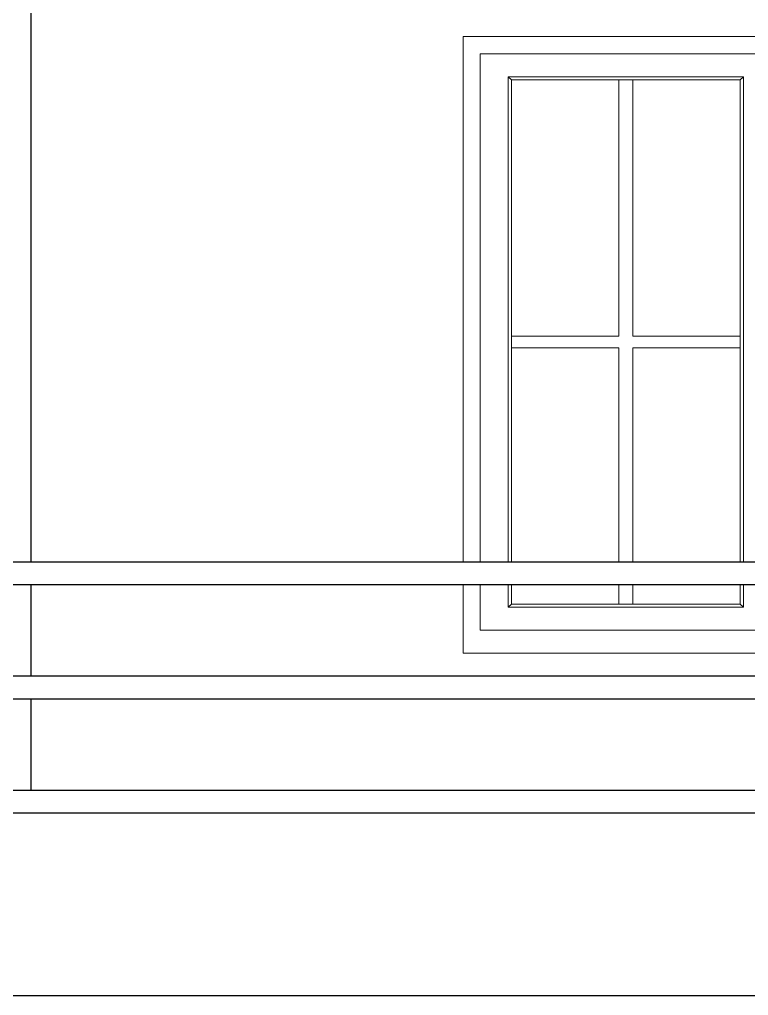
# Model space of a CAD drawing. Header units: inches. Extents: x -5142662 to -4941318, y -3361958 to -3160563.
# Drawn here: x -5011570.4 to -5011506.5, y -3261627.2 to -3261541.7 of the extents above; entities that cross this region are included whole.
import ezdxf

# ---------------------------------------------------------------- set-up
doc = ezdxf.new("R2010")
doc.units = ezdxf.units.IN
doc.header["$LTSCALE"] = 2
doc.header["$MEASUREMENT"] = 0
doc.layers.get('0').update_dxf_attribs({"linetype": 'CONTINUOUS'})
doc.layers.add('window', color=4, linetype='CONTINUOUS', lineweight=13)

msp = doc.modelspace()

# ---------------------------------------------------------------- linework, layer by layer
at = {"ltscale": 0.5}
for p, q in [((-5011569.355, -3261589.209), (-5011569.355, -3261520.209)), ((-5011631.435, -3261589.209), (-5011206.757, -3261589.209)), ((-5011609.515, -3261591.209), (-5011206.757, -3261591.209)), ((-5011569.355, -3261599.209), (-5011569.355, -3261591.209)), ((-5011609.515, -3261599.209), (-5011206.757, -3261599.209)), ((-5011609.515, -3261601.209), (-5011206.757, -3261601.209)), ((-5011569.355, -3261609.209), (-5011569.355, -3261601.209)), ((-5011609.515, -3261609.209), (-5011206.757, -3261609.209)), ((-5011609.515, -3261611.209), (-5011206.757, -3261611.209)), ((-5011609.515, -3261627.209), (-5011201.757, -3261627.209))]:
    msp.add_line(p, q, dxfattribs=at)
at = {"layer": 'window'}
for p, q in [((-5011531.515, -3261589.209), (-5011531.515, -3261543.209)), ((-5011531.515, -3261543.209), (-5011441.515, -3261543.209)), ((-5011530.015, -3261589.209), (-5011530.015, -3261544.709)), ((-5011530.015, -3261544.709), (-5011479.015, -3261544.709)), ((-5011506.949, -3261546.732), (-5011527.582, -3261546.732)), ((-5011527.582, -3261546.732), (-5011527.582, -3261589.209)), ((-5011527.277, -3261546.985), (-5011527.582, -3261546.732)), ((-5011527.277, -3261546.985), (-5011527.277, -3261589.209)), ((-5011527.277, -3261546.985), (-5011507.253, -3261546.985)), ((-5011517.874, -3261546.985), (-5011517.874, -3261569.453)), ((-5011516.657, -3261546.985), (-5011516.657, -3261569.453)), ((-5011507.253, -3261546.985), (-5011506.949, -3261546.732)), ((-5011507.253, -3261589.209), (-5011507.253, -3261546.985)), ((-5011506.949, -3261589.209), (-5011506.949, -3261546.732)), ((-5011517.874, -3261569.453), (-5011527.277, -3261569.453)), ((-5011507.253, -3261569.453), (-5011516.657, -3261569.453)), ((-5011517.874, -3261570.465), (-5011527.277, -3261570.465)), ((-5011517.874, -3261570.465), (-5011517.874, -3261589.209)), ((-5011516.657, -3261570.465), (-5011516.657, -3261589.209)), ((-5011507.253, -3261570.465), (-5011516.657, -3261570.465)), ((-5011531.515, -3261597.209), (-5011531.515, -3261591.209)), ((-5011530.015, -3261595.209), (-5011530.015, -3261591.209)), ((-5011527.582, -3261591.209), (-5011527.582, -3261593.185)), ((-5011527.277, -3261591.209), (-5011527.277, -3261592.933)), ((-5011517.874, -3261591.209), (-5011517.874, -3261592.933)), ((-5011516.657, -3261591.209), (-5011516.657, -3261592.933)), ((-5011507.253, -3261592.933), (-5011507.253, -3261591.209)), ((-5011506.949, -3261593.185), (-5011506.949, -3261591.209)), ((-5011527.277, -3261592.933), (-5011527.582, -3261593.185)), ((-5011527.582, -3261593.185), (-5011506.949, -3261593.185)), ((-5011527.277, -3261592.933), (-5011507.253, -3261592.933)), ((-5011506.949, -3261593.185), (-5011507.253, -3261592.933)), ((-5011479.015, -3261595.209), (-5011530.015, -3261595.209)), ((-5011531.515, -3261597.209), (-5011477.515, -3261597.209))]:
    msp.add_line(p, q, dxfattribs=at)

doc.saveas('drawing.dxf')
